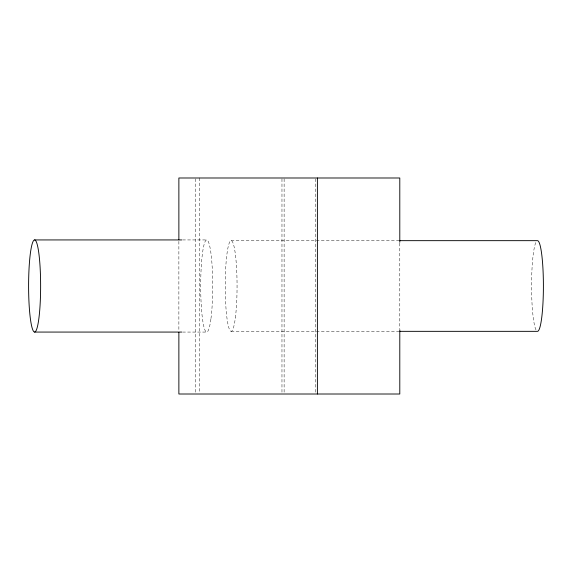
<?xml version="1.0" encoding="UTF-8"?>
<svg xmlns="http://www.w3.org/2000/svg" width="572" height="572" viewBox="0 0 572 572"><rect width="100%" height="100%" fill="white"/><g stroke="black" fill="none" stroke-linecap="round" stroke-linejoin="round"><path stroke-width="0.43" stroke-dasharray="2.86 2.15" d="M182.632 239.933L206.707 239.933M231.117 240.662L399.02 240.662M231.167 331.338L399.077 331.338M182.632 332.067L206.707 332.067M399.792 243.157L399.792 328.843M315.243 178.886L315.243 393.114M284.12 178.886L284.12 393.114M281.967 178.886L281.967 393.114M199.571 177.992L199.571 393.114M195.474 178.886L195.474 394.008M178.872 241.37L178.872 330.63M535.978 329.844A45.338 5.92 -90 0 1 531.567 286.193A45.338 5.92 -90 0 1 535.928 242.263M210.961 318.575A46.067 6.013 -90 0 0 208.265 241.506A46.067 6.013 -90 0 0 200.901 297.926A46.067 6.013 -90 0 0 210.961 318.575M235.342 317.918A45.338 5.92 -90 0 0 232.647 242.156A45.338 5.92 -90 0 0 225.432 297.926A45.338 5.92 -90 0 0 235.342 317.918"/><path stroke-width="0.86" d="M34.613 239.933A46.067 6.013 -90 0 1 39.818 309.037A46.067 6.013 -90 0 1 29.408 309.037A46.067 6.013 -90 0 1 34.613 239.933L181.739 239.933M399.914 240.662L537.458 240.662A45.338 5.92 -90 0 1 543.4 285.807A45.338 5.92 -90 0 1 537.508 331.338L399.971 331.338M34.613 332.067L181.739 332.067M399.792 242.263L399.792 177.992L178.872 177.992L178.872 239.582M399.792 329.737L399.792 394.008L178.872 394.008L178.872 332.418M317.396 177.992L317.396 394.008"/></g></svg>
